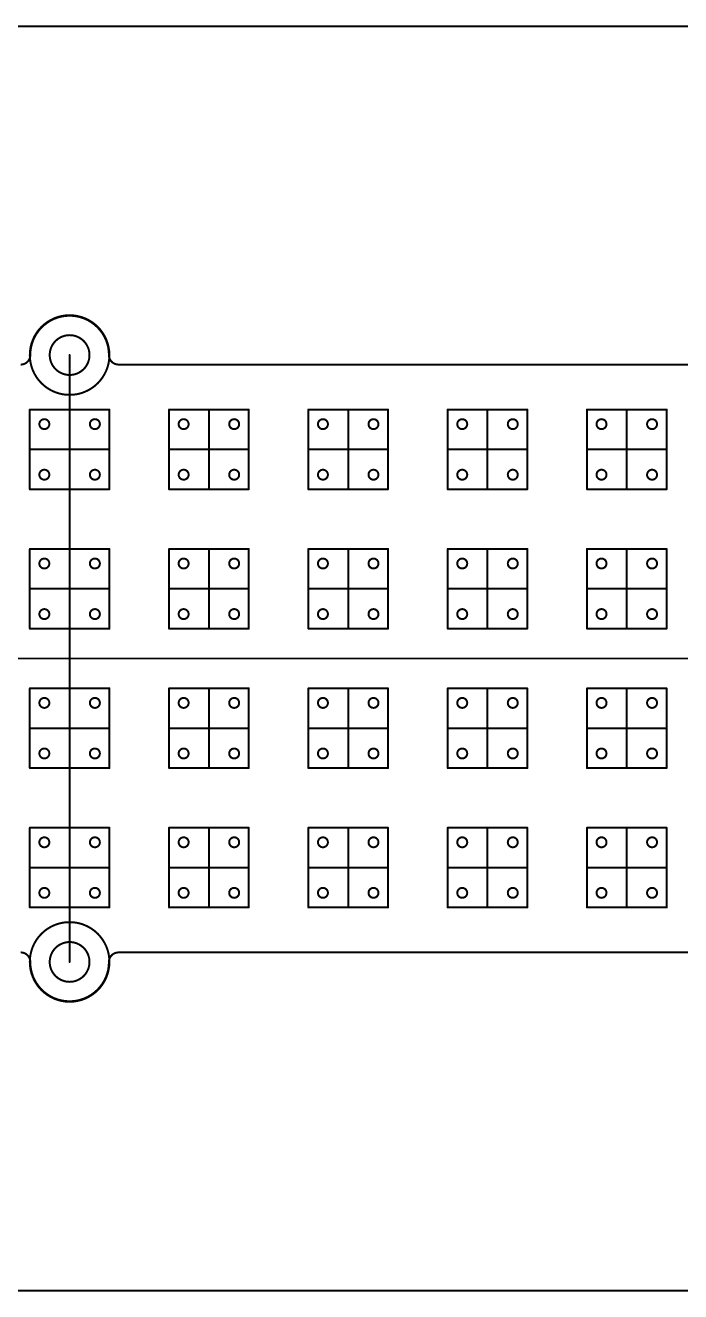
# Model space of a CAD drawing. Header units: millimetres. Extents: x 2 to 12, y 1 to 6.
# Drawn here: x 6.82 to 9.42, y 1 to 6 of the extents above; entities that cross this region are included whole.
import ezdxf

# ---------------------------------------------------------------- set-up
doc = ezdxf.new("R2010")
doc.units = ezdxf.units.MM
doc.header["$MEASUREMENT"] = 0
for name, color, linetype in [('BottomLayer', 5, 'Continuous'), ('Mechanical1', 6, 'Continuous'), ('TopLayer', 1, 'Continuous')]:
    doc.layers.add(name, color=color, linetype=linetype)

msp = doc.modelspace()

# ---------------------------------------------------------------- linework, layer by layer
at = {"layer": 'BottomLayer', "const_width": 0.00787}
for points in [[(6.8444, 4.7, -1), (7.1556, 4.7)], [(6.8444, 4.7, -0.414214), (6.8069, 4.6625)], [(7.1931, 4.6625, -0.414214), (7.1556, 4.7)], [(6.8069, 2.3375, -0.414214), (6.8444, 2.3)], [(7.1556, 2.3, -1), (6.8444, 2.3)], [(7.1556, 2.3, -0.414214), (7.1931, 2.3375)]]:
    msp.add_lwpolyline(points, format="xyb", dxfattribs=at)
at = {"layer": 'BottomLayer'}
for points, const_width in [([(7.0787, 4.7, 1), (6.9213, 4.7, 1)], 0.00787), ([(6.8425, 4.7, 1), (6.8464, 4.7, 1)], 0.00394), ([(6.8425, 4.7, 1), (6.8464, 4.7, 1)], 0.00394), ([(6.9193, 4.7, 1), (6.9232, 4.7, 1)], 0.00394), ([(7.0768, 4.7, 1), (7.0807, 4.7, 1)], 0.00394), ([(7.1536, 4.7, 1), (7.1575, 4.7, 1)], 0.00394), ([(7.1536, 4.7, 1), (7.1575, 4.7, 1)], 0.00394), ([(7.1911, 4.6625, 1), (7.195, 4.6625, 1)], 0.00394), ([(7.1911, 4.6625, 1), (7.195, 4.6625, 1)], 0.00394), ([(6.9197, 4.4268, 1), (6.8803, 4.4268, 1)], 0.00787), ([(6.8783, 4.4268, 1), (6.8823, 4.4268, 1)], 0.00394), ([(6.9177, 4.4268, 1), (6.9217, 4.4268, 1)], 0.00394), ([(7.1197, 4.4268, 1), (7.0803, 4.4268, 1)], 0.00787), ([(7.0783, 4.4268, 1), (7.0823, 4.4268, 1)], 0.00394), ([(7.1177, 4.4268, 1), (7.1217, 4.4268, 1)], 0.00394), ([(7.4709, 4.4268, 1), (7.4315, 4.4268, 1)], 0.00787), ([(7.4295, 4.4268, 1), (7.4335, 4.4268, 1)], 0.00394), ([(7.4689, 4.4268, 1), (7.4728, 4.4268, 1)], 0.00394), ([(7.6709, 4.4268, 1), (7.6315, 4.4268, 1)], 0.00787), ([(7.6295, 4.4268, 1), (7.6335, 4.4268, 1)], 0.00394), ([(7.6689, 4.4268, 1), (7.6728, 4.4268, 1)], 0.00394), ([(8.022, 4.4268, 1), (7.9827, 4.4268, 1)], 0.00787), ([(7.9807, 4.4268, 1), (7.9846, 4.4268, 1)], 0.00394), ([(8.0201, 4.4268, 1), (8.024, 4.4268, 1)], 0.00394), ([(8.222, 4.4268, 1), (8.1827, 4.4268, 1)], 0.00787), ([(8.1807, 4.4268, 1), (8.1846, 4.4268, 1)], 0.00394), ([(8.2201, 4.4268, 1), (8.224, 4.4268, 1)], 0.00394), ([(8.5732, 4.4268, 1), (8.5339, 4.4268, 1)], 0.00787), ([(8.5319, 4.4268, 1), (8.5358, 4.4268, 1)], 0.00394), ([(8.5713, 4.4268, 1), (8.5752, 4.4268, 1)], 0.00394), ([(8.7732, 4.4268, 1), (8.7339, 4.4268, 1)], 0.00787), ([(8.7319, 4.4268, 1), (8.7358, 4.4268, 1)], 0.00394), ([(8.7713, 4.4268, 1), (8.7752, 4.4268, 1)], 0.00394), ([(9.1244, 4.4268, 1), (9.085, 4.4268, 1)], 0.00787), ([(9.0831, 4.4268, 1), (9.087, 4.4268, 1)], 0.00394), ([(9.1224, 4.4268, 1), (9.1264, 4.4268, 1)], 0.00394), ([(9.3244, 4.4268, 1), (9.285, 4.4268, 1)], 0.00787), ([(9.2831, 4.4268, 1), (9.287, 4.4268, 1)], 0.00394), ([(9.3224, 4.4268, 1), (9.3264, 4.4268, 1)], 0.00394), ([(6.9197, 4.2268, 1), (6.8803, 4.2268, 1)], 0.00787), ([(6.8783, 4.2268, 1), (6.8823, 4.2268, 1)], 0.00394), ([(6.9177, 4.2268, 1), (6.9217, 4.2268, 1)], 0.00394), ([(7.1197, 4.2268, 1), (7.0803, 4.2268, 1)], 0.00787), ([(7.0783, 4.2268, 1), (7.0823, 4.2268, 1)], 0.00394), ([(7.1177, 4.2268, 1), (7.1217, 4.2268, 1)], 0.00394), ([(7.4709, 4.2268, 1), (7.4315, 4.2268, 1)], 0.00787), ([(7.4295, 4.2268, 1), (7.4335, 4.2268, 1)], 0.00394), ([(7.4689, 4.2268, 1), (7.4728, 4.2268, 1)], 0.00394), ([(7.6709, 4.2268, 1), (7.6315, 4.2268, 1)], 0.00787), ([(7.6295, 4.2268, 1), (7.6335, 4.2268, 1)], 0.00394), ([(7.6689, 4.2268, 1), (7.6728, 4.2268, 1)], 0.00394), ([(8.022, 4.2268, 1), (7.9827, 4.2268, 1)], 0.00787), ([(7.9807, 4.2268, 1), (7.9846, 4.2268, 1)], 0.00394), ([(8.0201, 4.2268, 1), (8.024, 4.2268, 1)], 0.00394), ([(8.222, 4.2268, 1), (8.1827, 4.2268, 1)], 0.00787), ([(8.1807, 4.2268, 1), (8.1846, 4.2268, 1)], 0.00394), ([(8.2201, 4.2268, 1), (8.224, 4.2268, 1)], 0.00394), ([(8.5732, 4.2268, 1), (8.5339, 4.2268, 1)], 0.00787), ([(8.5319, 4.2268, 1), (8.5358, 4.2268, 1)], 0.00394), ([(8.5713, 4.2268, 1), (8.5752, 4.2268, 1)], 0.00394), ([(8.7732, 4.2268, 1), (8.7339, 4.2268, 1)], 0.00787), ([(8.7319, 4.2268, 1), (8.7358, 4.2268, 1)], 0.00394), ([(8.7713, 4.2268, 1), (8.7752, 4.2268, 1)], 0.00394), ([(9.1244, 4.2268, 1), (9.085, 4.2268, 1)], 0.00787), ([(9.0831, 4.2268, 1), (9.087, 4.2268, 1)], 0.00394), ([(9.1224, 4.2268, 1), (9.1264, 4.2268, 1)], 0.00394), ([(9.3244, 4.2268, 1), (9.285, 4.2268, 1)], 0.00787), ([(9.2831, 4.2268, 1), (9.287, 4.2268, 1)], 0.00394), ([(9.3224, 4.2268, 1), (9.3264, 4.2268, 1)], 0.00394), ([(6.9197, 3.8756, 1), (6.8803, 3.8756, 1)], 0.00787), ([(6.8783, 3.8756, 1), (6.8823, 3.8756, 1)], 0.00394), ([(6.9177, 3.8756, 1), (6.9217, 3.8756, 1)], 0.00394), ([(7.1197, 3.8756, 1), (7.0803, 3.8756, 1)], 0.00787), ([(7.0783, 3.8756, 1), (7.0823, 3.8756, 1)], 0.00394), ([(7.1177, 3.8756, 1), (7.1217, 3.8756, 1)], 0.00394), ([(7.4709, 3.8756, 1), (7.4315, 3.8756, 1)], 0.00787), ([(7.4295, 3.8756, 1), (7.4335, 3.8756, 1)], 0.00394), ([(7.4689, 3.8756, 1), (7.4728, 3.8756, 1)], 0.00394), ([(7.6709, 3.8756, 1), (7.6315, 3.8756, 1)], 0.00787), ([(7.6295, 3.8756, 1), (7.6335, 3.8756, 1)], 0.00394), ([(7.6689, 3.8756, 1), (7.6728, 3.8756, 1)], 0.00394), ([(8.022, 3.8756, 1), (7.9827, 3.8756, 1)], 0.00787), ([(7.9807, 3.8756, 1), (7.9846, 3.8756, 1)], 0.00394), ([(8.0201, 3.8756, 1), (8.024, 3.8756, 1)], 0.00394), ([(8.222, 3.8756, 1), (8.1827, 3.8756, 1)], 0.00787), ([(8.1807, 3.8756, 1), (8.1846, 3.8756, 1)], 0.00394), ([(8.2201, 3.8756, 1), (8.224, 3.8756, 1)], 0.00394), ([(8.5732, 3.8756, 1), (8.5339, 3.8756, 1)], 0.00787), ([(8.5319, 3.8756, 1), (8.5358, 3.8756, 1)], 0.00394), ([(8.5713, 3.8756, 1), (8.5752, 3.8756, 1)], 0.00394), ([(8.7732, 3.8756, 1), (8.7339, 3.8756, 1)], 0.00787), ([(8.7319, 3.8756, 1), (8.7358, 3.8756, 1)], 0.00394), ([(8.7713, 3.8756, 1), (8.7752, 3.8756, 1)], 0.00394), ([(9.1244, 3.8756, 1), (9.085, 3.8756, 1)], 0.00787), ([(9.0831, 3.8756, 1), (9.087, 3.8756, 1)], 0.00394), ([(9.1224, 3.8756, 1), (9.1264, 3.8756, 1)], 0.00394), ([(9.3244, 3.8756, 1), (9.285, 3.8756, 1)], 0.00787), ([(9.2831, 3.8756, 1), (9.287, 3.8756, 1)], 0.00394), ([(9.3224, 3.8756, 1), (9.3264, 3.8756, 1)], 0.00394), ([(6.9197, 3.6756, 1), (6.8803, 3.6756, 1)], 0.00787), ([(6.8783, 3.6756, 1), (6.8823, 3.6756, 1)], 0.00394), ([(6.9177, 3.6756, 1), (6.9217, 3.6756, 1)], 0.00394), ([(7.1197, 3.6756, 1), (7.0803, 3.6756, 1)], 0.00787), ([(7.0783, 3.6756, 1), (7.0823, 3.6756, 1)], 0.00394), ([(7.1177, 3.6756, 1), (7.1217, 3.6756, 1)], 0.00394), ([(7.4709, 3.6756, 1), (7.4315, 3.6756, 1)], 0.00787), ([(7.4295, 3.6756, 1), (7.4335, 3.6756, 1)], 0.00394), ([(7.4689, 3.6756, 1), (7.4728, 3.6756, 1)], 0.00394), ([(7.6709, 3.6756, 1), (7.6315, 3.6756, 1)], 0.00787), ([(7.6295, 3.6756, 1), (7.6335, 3.6756, 1)], 0.00394), ([(7.6689, 3.6756, 1), (7.6728, 3.6756, 1)], 0.00394), ([(8.022, 3.6756, 1), (7.9827, 3.6756, 1)], 0.00787), ([(7.9807, 3.6756, 1), (7.9846, 3.6756, 1)], 0.00394), ([(8.0201, 3.6756, 1), (8.024, 3.6756, 1)], 0.00394), ([(8.222, 3.6756, 1), (8.1827, 3.6756, 1)], 0.00787), ([(8.1807, 3.6756, 1), (8.1846, 3.6756, 1)], 0.00394), ([(8.2201, 3.6756, 1), (8.224, 3.6756, 1)], 0.00394), ([(8.5732, 3.6756, 1), (8.5339, 3.6756, 1)], 0.00787), ([(8.5319, 3.6756, 1), (8.5358, 3.6756, 1)], 0.00394), ([(8.5713, 3.6756, 1), (8.5752, 3.6756, 1)], 0.00394), ([(8.7732, 3.6756, 1), (8.7339, 3.6756, 1)], 0.00787), ([(8.7319, 3.6756, 1), (8.7358, 3.6756, 1)], 0.00394), ([(8.7713, 3.6756, 1), (8.7752, 3.6756, 1)], 0.00394), ([(9.1244, 3.6756, 1), (9.085, 3.6756, 1)], 0.00787), ([(9.0831, 3.6756, 1), (9.087, 3.6756, 1)], 0.00394), ([(9.1224, 3.6756, 1), (9.1264, 3.6756, 1)], 0.00394), ([(9.3244, 3.6756, 1), (9.285, 3.6756, 1)], 0.00787), ([(9.2831, 3.6756, 1), (9.287, 3.6756, 1)], 0.00394), ([(9.3224, 3.6756, 1), (9.3264, 3.6756, 1)], 0.00394), ([(6.9197, 3.3244, 1), (6.8803, 3.3244, 1)], 0.00787), ([(6.8783, 3.3244, 1), (6.8823, 3.3244, 1)], 0.00394), ([(6.9177, 3.3244, 1), (6.9217, 3.3244, 1)], 0.00394), ([(7.1197, 3.3244, 1), (7.0803, 3.3244, 1)], 0.00787), ([(7.0783, 3.3244, 1), (7.0823, 3.3244, 1)], 0.00394), ([(7.1177, 3.3244, 1), (7.1217, 3.3244, 1)], 0.00394), ([(7.4709, 3.3244, 1), (7.4315, 3.3244, 1)], 0.00787), ([(7.4295, 3.3244, 1), (7.4335, 3.3244, 1)], 0.00394), ([(7.4689, 3.3244, 1), (7.4728, 3.3244, 1)], 0.00394), ([(7.6709, 3.3244, 1), (7.6315, 3.3244, 1)], 0.00787), ([(7.6295, 3.3244, 1), (7.6335, 3.3244, 1)], 0.00394), ([(7.6689, 3.3244, 1), (7.6728, 3.3244, 1)], 0.00394), ([(8.022, 3.3244, 1), (7.9827, 3.3244, 1)], 0.00787), ([(7.9807, 3.3244, 1), (7.9846, 3.3244, 1)], 0.00394), ([(8.0201, 3.3244, 1), (8.024, 3.3244, 1)], 0.00394), ([(8.222, 3.3244, 1), (8.1827, 3.3244, 1)], 0.00787), ([(8.1807, 3.3244, 1), (8.1846, 3.3244, 1)], 0.00394), ([(8.2201, 3.3244, 1), (8.224, 3.3244, 1)], 0.00394), ([(8.5732, 3.3244, 1), (8.5339, 3.3244, 1)], 0.00787), ([(8.5319, 3.3244, 1), (8.5358, 3.3244, 1)], 0.00394), ([(8.5713, 3.3244, 1), (8.5752, 3.3244, 1)], 0.00394), ([(8.7732, 3.3244, 1), (8.7339, 3.3244, 1)], 0.00787), ([(8.7319, 3.3244, 1), (8.7358, 3.3244, 1)], 0.00394), ([(8.7713, 3.3244, 1), (8.7752, 3.3244, 1)], 0.00394), ([(9.1244, 3.3244, 1), (9.085, 3.3244, 1)], 0.00787), ([(9.0831, 3.3244, 1), (9.087, 3.3244, 1)], 0.00394), ([(9.1224, 3.3244, 1), (9.1264, 3.3244, 1)], 0.00394), ([(9.3244, 3.3244, 1), (9.285, 3.3244, 1)], 0.00787), ([(9.2831, 3.3244, 1), (9.287, 3.3244, 1)], 0.00394), ([(9.3224, 3.3244, 1), (9.3264, 3.3244, 1)], 0.00394), ([(6.9197, 3.1244, 1), (6.8803, 3.1244, 1)], 0.00787), ([(6.8783, 3.1244, 1), (6.8823, 3.1244, 1)], 0.00394), ([(6.9177, 3.1244, 1), (6.9217, 3.1244, 1)], 0.00394), ([(7.1197, 3.1244, 1), (7.0803, 3.1244, 1)], 0.00787), ([(7.0783, 3.1244, 1), (7.0823, 3.1244, 1)], 0.00394), ([(7.1177, 3.1244, 1), (7.1217, 3.1244, 1)], 0.00394), ([(7.4709, 3.1244, 1), (7.4315, 3.1244, 1)], 0.00787), ([(7.4295, 3.1244, 1), (7.4335, 3.1244, 1)], 0.00394), ([(7.4689, 3.1244, 1), (7.4728, 3.1244, 1)], 0.00394), ([(7.6709, 3.1244, 1), (7.6315, 3.1244, 1)], 0.00787), ([(7.6295, 3.1244, 1), (7.6335, 3.1244, 1)], 0.00394), ([(7.6689, 3.1244, 1), (7.6728, 3.1244, 1)], 0.00394), ([(8.022, 3.1244, 1), (7.9827, 3.1244, 1)], 0.00787), ([(7.9807, 3.1244, 1), (7.9846, 3.1244, 1)], 0.00394), ([(8.0201, 3.1244, 1), (8.024, 3.1244, 1)], 0.00394), ([(8.222, 3.1244, 1), (8.1827, 3.1244, 1)], 0.00787), ([(8.1807, 3.1244, 1), (8.1846, 3.1244, 1)], 0.00394), ([(8.2201, 3.1244, 1), (8.224, 3.1244, 1)], 0.00394), ([(8.5732, 3.1244, 1), (8.5339, 3.1244, 1)], 0.00787), ([(8.5319, 3.1244, 1), (8.5358, 3.1244, 1)], 0.00394), ([(8.5713, 3.1244, 1), (8.5752, 3.1244, 1)], 0.00394), ([(8.7732, 3.1244, 1), (8.7339, 3.1244, 1)], 0.00787), ([(8.7319, 3.1244, 1), (8.7358, 3.1244, 1)], 0.00394), ([(8.7713, 3.1244, 1), (8.7752, 3.1244, 1)], 0.00394), ([(9.1244, 3.1244, 1), (9.085, 3.1244, 1)], 0.00787), ([(9.0831, 3.1244, 1), (9.087, 3.1244, 1)], 0.00394), ([(9.1224, 3.1244, 1), (9.1264, 3.1244, 1)], 0.00394), ([(9.3244, 3.1244, 1), (9.285, 3.1244, 1)], 0.00787), ([(9.2831, 3.1244, 1), (9.287, 3.1244, 1)], 0.00394), ([(9.3224, 3.1244, 1), (9.3264, 3.1244, 1)], 0.00394), ([(6.9197, 2.7732, 1), (6.8803, 2.7732, 1)], 0.00787), ([(6.8783, 2.7732, 1), (6.8823, 2.7732, 1)], 0.00394), ([(6.9177, 2.7732, 1), (6.9217, 2.7732, 1)], 0.00394), ([(7.1197, 2.7732, 1), (7.0803, 2.7732, 1)], 0.00787), ([(7.0783, 2.7732, 1), (7.0823, 2.7732, 1)], 0.00394), ([(7.1177, 2.7732, 1), (7.1217, 2.7732, 1)], 0.00394), ([(7.4709, 2.7732, 1), (7.4315, 2.7732, 1)], 0.00787), ([(7.4295, 2.7732, 1), (7.4335, 2.7732, 1)], 0.00394), ([(7.4689, 2.7732, 1), (7.4728, 2.7732, 1)], 0.00394), ([(7.6709, 2.7732, 1), (7.6315, 2.7732, 1)], 0.00787), ([(7.6295, 2.7732, 1), (7.6335, 2.7732, 1)], 0.00394), ([(7.6689, 2.7732, 1), (7.6728, 2.7732, 1)], 0.00394), ([(8.022, 2.7732, 1), (7.9827, 2.7732, 1)], 0.00787), ([(7.9807, 2.7732, 1), (7.9846, 2.7732, 1)], 0.00394), ([(8.0201, 2.7732, 1), (8.024, 2.7732, 1)], 0.00394), ([(8.222, 2.7732, 1), (8.1827, 2.7732, 1)], 0.00787), ([(8.1807, 2.7732, 1), (8.1846, 2.7732, 1)], 0.00394), ([(8.2201, 2.7732, 1), (8.224, 2.7732, 1)], 0.00394), ([(8.5732, 2.7732, 1), (8.5339, 2.7732, 1)], 0.00787), ([(8.5319, 2.7732, 1), (8.5358, 2.7732, 1)], 0.00394), ([(8.5713, 2.7732, 1), (8.5752, 2.7732, 1)], 0.00394), ([(8.7732, 2.7732, 1), (8.7339, 2.7732, 1)], 0.00787), ([(8.7319, 2.7732, 1), (8.7358, 2.7732, 1)], 0.00394), ([(8.7713, 2.7732, 1), (8.7752, 2.7732, 1)], 0.00394), ([(9.1244, 2.7732, 1), (9.085, 2.7732, 1)], 0.00787), ([(9.0831, 2.7732, 1), (9.087, 2.7732, 1)], 0.00394), ([(9.1224, 2.7732, 1), (9.1264, 2.7732, 1)], 0.00394), ([(9.3244, 2.7732, 1), (9.285, 2.7732, 1)], 0.00787), ([(9.2831, 2.7732, 1), (9.287, 2.7732, 1)], 0.00394), ([(9.3224, 2.7732, 1), (9.3264, 2.7732, 1)], 0.00394), ([(6.9197, 2.5732, 1), (6.8803, 2.5732, 1)], 0.00787), ([(6.8783, 2.5732, 1), (6.8823, 2.5732, 1)], 0.00394), ([(6.9177, 2.5732, 1), (6.9217, 2.5732, 1)], 0.00394), ([(7.1197, 2.5732, 1), (7.0803, 2.5732, 1)], 0.00787), ([(7.0783, 2.5732, 1), (7.0823, 2.5732, 1)], 0.00394), ([(7.1177, 2.5732, 1), (7.1217, 2.5732, 1)], 0.00394), ([(7.4709, 2.5732, 1), (7.4315, 2.5732, 1)], 0.00787), ([(7.4295, 2.5732, 1), (7.4335, 2.5732, 1)], 0.00394), ([(7.4689, 2.5732, 1), (7.4728, 2.5732, 1)], 0.00394), ([(7.6709, 2.5732, 1), (7.6315, 2.5732, 1)], 0.00787), ([(7.6295, 2.5732, 1), (7.6335, 2.5732, 1)], 0.00394), ([(7.6689, 2.5732, 1), (7.6728, 2.5732, 1)], 0.00394), ([(8.022, 2.5732, 1), (7.9827, 2.5732, 1)], 0.00787), ([(7.9807, 2.5732, 1), (7.9846, 2.5732, 1)], 0.00394), ([(8.0201, 2.5732, 1), (8.024, 2.5732, 1)], 0.00394), ([(8.222, 2.5732, 1), (8.1827, 2.5732, 1)], 0.00787), ([(8.1807, 2.5732, 1), (8.1846, 2.5732, 1)], 0.00394), ([(8.2201, 2.5732, 1), (8.224, 2.5732, 1)], 0.00394), ([(8.5732, 2.5732, 1), (8.5339, 2.5732, 1)], 0.00787), ([(8.5319, 2.5732, 1), (8.5358, 2.5732, 1)], 0.00394), ([(8.5713, 2.5732, 1), (8.5752, 2.5732, 1)], 0.00394), ([(8.7732, 2.5732, 1), (8.7339, 2.5732, 1)], 0.00787), ([(8.7319, 2.5732, 1), (8.7358, 2.5732, 1)], 0.00394), ([(8.7713, 2.5732, 1), (8.7752, 2.5732, 1)], 0.00394), ([(9.1244, 2.5732, 1), (9.085, 2.5732, 1)], 0.00787), ([(9.0831, 2.5732, 1), (9.087, 2.5732, 1)], 0.00394), ([(9.1224, 2.5732, 1), (9.1264, 2.5732, 1)], 0.00394), ([(9.3244, 2.5732, 1), (9.285, 2.5732, 1)], 0.00787), ([(9.2831, 2.5732, 1), (9.287, 2.5732, 1)], 0.00394), ([(9.3224, 2.5732, 1), (9.3264, 2.5732, 1)], 0.00394), ([(7.0787, 2.3, 1), (6.9213, 2.3, 1)], 0.00787), ([(6.8425, 2.3, 1), (6.8464, 2.3, 1)], 0.00394), ([(6.8425, 2.3, 1), (6.8464, 2.3, 1)], 0.00394), ([(6.9193, 2.3, 1), (6.9232, 2.3, 1)], 0.00394), ([(7.0768, 2.3, 1), (7.0807, 2.3, 1)], 0.00394), ([(7.1536, 2.3, 1), (7.1575, 2.3, 1)], 0.00394), ([(7.1536, 2.3, 1), (7.1575, 2.3, 1)], 0.00394), ([(7.1911, 2.3375, 1), (7.195, 2.3375, 1)], 0.00394), ([(7.1911, 2.3375, 1), (7.195, 2.3375, 1)], 0.00394)]:
    msp.add_lwpolyline(points, format="xyb", close=True, dxfattribs=dict(at, const_width=const_width))
at = {"layer": 'BottomLayer', "const_width": 0.00787}
for points in [[(7.1931, 4.6625), (10.53, 4.6625)], [(7.1931, 2.3375), (10.53, 2.3375)]]:
    msp.add_lwpolyline(points, dxfattribs=at)
at = {"layer": 'Mechanical1', "const_width": 0.00787}
for points in [[(2, 6), (7, 6)], [(7, 6), (12, 6)], [(7, 3.5), (7, 4.7)], [(3.25, 3.5), (7, 3.5)], [(7, 3.5), (10.75, 3.5)], [(7, 2.3), (7, 3.5)], [(2, 1), (7, 1)], [(7, 1), (12, 1)]]:
    msp.add_lwpolyline(points, dxfattribs=at)
at = {"layer": 'Mechanical1'}
for points, const_width in [([(6.998, 6, 1), (7.002, 6, 1)], 0.00394), ([(6.998, 6, 1), (7.002, 6, 1)], 0.00394), ([(7.1575, 4.7, 1), (6.8425, 4.7, 1)], 0.00787), ([(7.0787, 4.7, 1), (6.9213, 4.7, 1)], 0.00787), ([(6.8406, 4.7, 1), (6.8445, 4.7, 1)], 0.00394), ([(6.9193, 4.7, 1), (6.9232, 4.7, 1)], 0.00394), ([(6.998, 4.7, 1), (7.002, 4.7, 1)], 0.00394), ([(7.0768, 4.7, 1), (7.0807, 4.7, 1)], 0.00394), ([(7.1555, 4.7, 1), (7.1594, 4.7, 1)], 0.00394), ([(6.998, 3.5, 1), (7.002, 3.5, 1)], 0.00394), ([(6.998, 3.5, 1), (7.002, 3.5, 1)], 0.00394), ([(6.998, 3.5, 1), (7.002, 3.5, 1)], 0.00394), ([(6.998, 3.5, 1), (7.002, 3.5, 1)], 0.00394), ([(7.1575, 2.3, 1), (6.8425, 2.3, 1)], 0.00787), ([(7.0787, 2.3, 1), (6.9213, 2.3, 1)], 0.00787), ([(6.8406, 2.3, 1), (6.8445, 2.3, 1)], 0.00394), ([(6.9193, 2.3, 1), (6.9232, 2.3, 1)], 0.00394), ([(6.998, 2.3, 1), (7.002, 2.3, 1)], 0.00394), ([(7.0768, 2.3, 1), (7.0807, 2.3, 1)], 0.00394), ([(7.1555, 2.3, 1), (7.1594, 2.3, 1)], 0.00394), ([(6.998, 1, 1), (7.002, 1, 1)], 0.00394), ([(6.998, 1, 1), (7.002, 1, 1)], 0.00394)]:
    msp.add_lwpolyline(points, format="xyb", close=True, dxfattribs=dict(at, const_width=const_width))
at = {"layer": 'TopLayer', "const_width": 0.00787}
for points in [[(6.8425, 4.4843), (7.1575, 4.4843)], [(6.8425, 4.1693), (6.8425, 4.4843)], [(7, 4.1693), (7, 4.4843)], [(7.1575, 4.1693), (7.1575, 4.4843)], [(7.3937, 4.1693), (7.3937, 4.4843)], [(7.3937, 4.4843), (7.7087, 4.4843)], [(7.5512, 4.1693), (7.5512, 4.4843)], [(7.7087, 4.1693), (7.7087, 4.4843)], [(7.9449, 4.1693), (7.9449, 4.4843)], [(7.9449, 4.4843), (8.2598, 4.4843)], [(8.1024, 4.1693), (8.1024, 4.4843)], [(8.2598, 4.1693), (8.2598, 4.4843)], [(8.4961, 4.1693), (8.4961, 4.4843)], [(8.4961, 4.4843), (8.811, 4.4843)], [(8.6535, 4.1693), (8.6535, 4.4843)], [(8.811, 4.1693), (8.811, 4.4843)], [(9.0472, 4.4843), (9.3622, 4.4843)], [(9.0472, 4.1693), (9.0472, 4.4843)], [(9.2047, 4.1693), (9.2047, 4.4843)], [(9.3622, 4.1693), (9.3622, 4.4843)], [(6.8425, 4.3268), (7.1575, 4.3268)], [(7.3937, 4.3268), (7.7087, 4.3268)], [(7.9449, 4.3268), (8.2598, 4.3268)], [(8.4961, 4.3268), (8.811, 4.3268)], [(9.0472, 4.3268), (9.3622, 4.3268)], [(6.8425, 4.1693), (7.1575, 4.1693)], [(7.3937, 4.1693), (7.7087, 4.1693)], [(7.9449, 4.1693), (8.2598, 4.1693)], [(8.4961, 4.1693), (8.811, 4.1693)], [(9.0472, 4.1693), (9.3622, 4.1693)], [(6.8425, 3.6181), (6.8425, 3.9331)], [(6.8425, 3.9331), (7.1575, 3.9331)], [(7, 3.6181), (7, 3.9331)], [(7.1575, 3.6181), (7.1575, 3.9331)], [(7.3937, 3.9331), (7.7087, 3.9331)], [(7.3937, 3.6181), (7.3937, 3.9331)], [(7.5512, 3.6181), (7.5512, 3.9331)], [(7.7087, 3.6181), (7.7087, 3.9331)], [(7.9449, 3.9331), (8.2598, 3.9331)], [(7.9449, 3.6181), (7.9449, 3.9331)], [(8.1024, 3.6181), (8.1024, 3.9331)], [(8.2598, 3.6181), (8.2598, 3.9331)], [(8.4961, 3.9331), (8.811, 3.9331)], [(8.4961, 3.6181), (8.4961, 3.9331)], [(8.6535, 3.6181), (8.6535, 3.9331)], [(8.811, 3.6181), (8.811, 3.9331)], [(9.0472, 3.6181), (9.0472, 3.9331)], [(9.0472, 3.9331), (9.3622, 3.9331)], [(9.2047, 3.6181), (9.2047, 3.9331)], [(9.3622, 3.6181), (9.3622, 3.9331)], [(6.8425, 3.7756), (7.1575, 3.7756)], [(7.3937, 3.7756), (7.7087, 3.7756)], [(7.9449, 3.7756), (8.2598, 3.7756)], [(8.4961, 3.7756), (8.811, 3.7756)], [(9.0472, 3.7756), (9.3622, 3.7756)], [(6.8425, 3.6181), (7.1575, 3.6181)], [(7.3937, 3.6181), (7.7087, 3.6181)], [(7.9449, 3.6181), (8.2598, 3.6181)], [(8.4961, 3.6181), (8.811, 3.6181)], [(9.0472, 3.6181), (9.3622, 3.6181)], [(6.8425, 3.0669), (6.8425, 3.3819)], [(6.8425, 3.3819), (7.1575, 3.3819)], [(7, 3.0669), (7, 3.3819)], [(7.1575, 3.0669), (7.1575, 3.3819)], [(7.3937, 3.3819), (7.7087, 3.3819)], [(7.3937, 3.0669), (7.3937, 3.3819)], [(7.5512, 3.0669), (7.5512, 3.3819)], [(7.7087, 3.0669), (7.7087, 3.3819)], [(7.9449, 3.3819), (8.2598, 3.3819)], [(7.9449, 3.0669), (7.9449, 3.3819)], [(8.1024, 3.0669), (8.1024, 3.3819)], [(8.2598, 3.0669), (8.2598, 3.3819)], [(8.4961, 3.3819), (8.811, 3.3819)], [(8.4961, 3.0669), (8.4961, 3.3819)], [(8.6535, 3.0669), (8.6535, 3.3819)], [(8.811, 3.0669), (8.811, 3.3819)], [(9.0472, 3.0669), (9.0472, 3.3819)], [(9.0472, 3.3819), (9.3622, 3.3819)], [(9.2047, 3.0669), (9.2047, 3.3819)], [(9.3622, 3.0669), (9.3622, 3.3819)], [(6.8425, 3.2244), (7.1575, 3.2244)], [(7.3937, 3.2244), (7.7087, 3.2244)], [(7.9449, 3.2244), (8.2598, 3.2244)], [(8.4961, 3.2244), (8.811, 3.2244)], [(9.0472, 3.2244), (9.3622, 3.2244)], [(6.8425, 3.0669), (7.1575, 3.0669)], [(7.3937, 3.0669), (7.7087, 3.0669)], [(7.9449, 3.0669), (8.2598, 3.0669)], [(8.4961, 3.0669), (8.811, 3.0669)], [(9.0472, 3.0669), (9.3622, 3.0669)], [(6.8425, 2.8307), (7.1575, 2.8307)], [(6.8425, 2.5157), (6.8425, 2.8307)], [(7, 2.5157), (7, 2.8307)], [(7.1575, 2.5157), (7.1575, 2.8307)], [(7.3937, 2.5157), (7.3937, 2.8307)], [(7.3937, 2.8307), (7.7087, 2.8307)], [(7.5512, 2.5157), (7.5512, 2.8307)], [(7.7087, 2.5157), (7.7087, 2.8307)], [(7.9449, 2.5157), (7.9449, 2.8307)], [(7.9449, 2.8307), (8.2598, 2.8307)], [(8.1024, 2.5157), (8.1024, 2.8307)], [(8.2598, 2.5157), (8.2598, 2.8307)], [(8.4961, 2.5157), (8.4961, 2.8307)], [(8.4961, 2.8307), (8.811, 2.8307)], [(8.6535, 2.5157), (8.6535, 2.8307)], [(8.811, 2.5157), (8.811, 2.8307)], [(9.0472, 2.8307), (9.3622, 2.8307)], [(9.0472, 2.5157), (9.0472, 2.8307)], [(9.2047, 2.5157), (9.2047, 2.8307)], [(9.3622, 2.5157), (9.3622, 2.8307)], [(6.8425, 2.6732), (7.1575, 2.6732)], [(7.3937, 2.6732), (7.7087, 2.6732)], [(7.9449, 2.6732), (8.2598, 2.6732)], [(8.4961, 2.6732), (8.811, 2.6732)], [(9.0472, 2.6732), (9.3622, 2.6732)], [(6.8425, 2.5157), (7.1575, 2.5157)], [(7.3937, 2.5157), (7.7087, 2.5157)], [(7.9449, 2.5157), (8.2598, 2.5157)], [(8.4961, 2.5157), (8.811, 2.5157)], [(9.0472, 2.5157), (9.3622, 2.5157)]]:
    msp.add_lwpolyline(points, dxfattribs=at)
at = {"layer": 'TopLayer', "const_width": 0.00394}
for points in [[(6.8406, 4.4843, 1), (6.8445, 4.4843, 1)], [(6.8406, 4.4843, 1), (6.8445, 4.4843, 1)], [(6.998, 4.4843, 1), (7.002, 4.4843, 1)], [(7.1555, 4.4843, 1), (7.1594, 4.4843, 1)], [(7.1555, 4.4843, 1), (7.1594, 4.4843, 1)], [(7.3917, 4.4843, 1), (7.3957, 4.4843, 1)], [(7.3917, 4.4843, 1), (7.3957, 4.4843, 1)], [(7.5492, 4.4843, 1), (7.5531, 4.4843, 1)], [(7.7067, 4.4843, 1), (7.7106, 4.4843, 1)], [(7.7067, 4.4843, 1), (7.7106, 4.4843, 1)], [(7.9429, 4.4843, 1), (7.9469, 4.4843, 1)], [(7.9429, 4.4843, 1), (7.9469, 4.4843, 1)], [(8.1004, 4.4843, 1), (8.1043, 4.4843, 1)], [(8.2579, 4.4843, 1), (8.2618, 4.4843, 1)], [(8.2579, 4.4843, 1), (8.2618, 4.4843, 1)], [(8.4941, 4.4843, 1), (8.498, 4.4843, 1)], [(8.4941, 4.4843, 1), (8.498, 4.4843, 1)], [(8.6516, 4.4843, 1), (8.6555, 4.4843, 1)], [(8.8091, 4.4843, 1), (8.813, 4.4843, 1)], [(8.8091, 4.4843, 1), (8.813, 4.4843, 1)], [(9.0453, 4.4843, 1), (9.0492, 4.4843, 1)], [(9.0453, 4.4843, 1), (9.0492, 4.4843, 1)], [(9.2028, 4.4843, 1), (9.2067, 4.4843, 1)], [(9.3602, 4.4843, 1), (9.3642, 4.4843, 1)], [(9.3602, 4.4843, 1), (9.3642, 4.4843, 1)], [(6.8406, 4.3268, 1), (6.8445, 4.3268, 1)], [(7.1555, 4.3268, 1), (7.1594, 4.3268, 1)], [(7.3917, 4.3268, 1), (7.3957, 4.3268, 1)], [(7.7067, 4.3268, 1), (7.7106, 4.3268, 1)], [(7.9429, 4.3268, 1), (7.9469, 4.3268, 1)], [(8.2579, 4.3268, 1), (8.2618, 4.3268, 1)], [(8.4941, 4.3268, 1), (8.498, 4.3268, 1)], [(8.8091, 4.3268, 1), (8.813, 4.3268, 1)], [(9.0453, 4.3268, 1), (9.0492, 4.3268, 1)], [(9.3602, 4.3268, 1), (9.3642, 4.3268, 1)], [(6.8406, 4.1693, 1), (6.8445, 4.1693, 1)], [(6.8406, 4.1693, 1), (6.8445, 4.1693, 1)], [(6.998, 4.1693, 1), (7.002, 4.1693, 1)], [(7.1555, 4.1693, 1), (7.1594, 4.1693, 1)], [(7.1555, 4.1693, 1), (7.1594, 4.1693, 1)], [(7.3917, 4.1693, 1), (7.3957, 4.1693, 1)], [(7.3917, 4.1693, 1), (7.3957, 4.1693, 1)], [(7.5492, 4.1693, 1), (7.5531, 4.1693, 1)], [(7.7067, 4.1693, 1), (7.7106, 4.1693, 1)], [(7.7067, 4.1693, 1), (7.7106, 4.1693, 1)], [(7.9429, 4.1693, 1), (7.9469, 4.1693, 1)], [(7.9429, 4.1693, 1), (7.9469, 4.1693, 1)], [(8.1004, 4.1693, 1), (8.1043, 4.1693, 1)], [(8.2579, 4.1693, 1), (8.2618, 4.1693, 1)], [(8.2579, 4.1693, 1), (8.2618, 4.1693, 1)], [(8.4941, 4.1693, 1), (8.498, 4.1693, 1)], [(8.4941, 4.1693, 1), (8.498, 4.1693, 1)], [(8.6516, 4.1693, 1), (8.6555, 4.1693, 1)], [(8.8091, 4.1693, 1), (8.813, 4.1693, 1)], [(8.8091, 4.1693, 1), (8.813, 4.1693, 1)], [(9.0453, 4.1693, 1), (9.0492, 4.1693, 1)], [(9.0453, 4.1693, 1), (9.0492, 4.1693, 1)], [(9.2028, 4.1693, 1), (9.2067, 4.1693, 1)], [(9.3602, 4.1693, 1), (9.3642, 4.1693, 1)], [(9.3602, 4.1693, 1), (9.3642, 4.1693, 1)], [(6.8406, 3.9331, 1), (6.8445, 3.9331, 1)], [(6.8406, 3.9331, 1), (6.8445, 3.9331, 1)], [(6.998, 3.9331, 1), (7.002, 3.9331, 1)], [(7.1555, 3.9331, 1), (7.1594, 3.9331, 1)], [(7.1555, 3.9331, 1), (7.1594, 3.9331, 1)], [(7.3917, 3.9331, 1), (7.3957, 3.9331, 1)], [(7.3917, 3.9331, 1), (7.3957, 3.9331, 1)], [(7.5492, 3.9331, 1), (7.5531, 3.9331, 1)], [(7.7067, 3.9331, 1), (7.7106, 3.9331, 1)], [(7.7067, 3.9331, 1), (7.7106, 3.9331, 1)], [(7.9429, 3.9331, 1), (7.9469, 3.9331, 1)], [(7.9429, 3.9331, 1), (7.9469, 3.9331, 1)], [(8.1004, 3.9331, 1), (8.1043, 3.9331, 1)], [(8.2579, 3.9331, 1), (8.2618, 3.9331, 1)], [(8.2579, 3.9331, 1), (8.2618, 3.9331, 1)], [(8.4941, 3.9331, 1), (8.498, 3.9331, 1)], [(8.4941, 3.9331, 1), (8.498, 3.9331, 1)], [(8.6516, 3.9331, 1), (8.6555, 3.9331, 1)], [(8.8091, 3.9331, 1), (8.813, 3.9331, 1)], [(8.8091, 3.9331, 1), (8.813, 3.9331, 1)], [(9.0453, 3.9331, 1), (9.0492, 3.9331, 1)], [(9.0453, 3.9331, 1), (9.0492, 3.9331, 1)], [(9.2028, 3.9331, 1), (9.2067, 3.9331, 1)], [(9.3602, 3.9331, 1), (9.3642, 3.9331, 1)], [(9.3602, 3.9331, 1), (9.3642, 3.9331, 1)], [(6.8406, 3.7756, 1), (6.8445, 3.7756, 1)], [(7.1555, 3.7756, 1), (7.1594, 3.7756, 1)], [(7.3917, 3.7756, 1), (7.3957, 3.7756, 1)], [(7.7067, 3.7756, 1), (7.7106, 3.7756, 1)], [(7.9429, 3.7756, 1), (7.9469, 3.7756, 1)], [(8.2579, 3.7756, 1), (8.2618, 3.7756, 1)], [(8.4941, 3.7756, 1), (8.498, 3.7756, 1)], [(8.8091, 3.7756, 1), (8.813, 3.7756, 1)], [(9.0453, 3.7756, 1), (9.0492, 3.7756, 1)], [(9.3602, 3.7756, 1), (9.3642, 3.7756, 1)], [(6.8406, 3.6181, 1), (6.8445, 3.6181, 1)], [(6.8406, 3.6181, 1), (6.8445, 3.6181, 1)], [(6.998, 3.6181, 1), (7.002, 3.6181, 1)], [(7.1555, 3.6181, 1), (7.1594, 3.6181, 1)], [(7.1555, 3.6181, 1), (7.1594, 3.6181, 1)], [(7.3917, 3.6181, 1), (7.3957, 3.6181, 1)], [(7.3917, 3.6181, 1), (7.3957, 3.6181, 1)], [(7.5492, 3.6181, 1), (7.5531, 3.6181, 1)], [(7.7067, 3.6181, 1), (7.7106, 3.6181, 1)], [(7.7067, 3.6181, 1), (7.7106, 3.6181, 1)], [(7.9429, 3.6181, 1), (7.9469, 3.6181, 1)], [(7.9429, 3.6181, 1), (7.9469, 3.6181, 1)], [(8.1004, 3.6181, 1), (8.1043, 3.6181, 1)], [(8.2579, 3.6181, 1), (8.2618, 3.6181, 1)], [(8.2579, 3.6181, 1), (8.2618, 3.6181, 1)], [(8.4941, 3.6181, 1), (8.498, 3.6181, 1)], [(8.4941, 3.6181, 1), (8.498, 3.6181, 1)], [(8.6516, 3.6181, 1), (8.6555, 3.6181, 1)], [(8.8091, 3.6181, 1), (8.813, 3.6181, 1)], [(8.8091, 3.6181, 1), (8.813, 3.6181, 1)], [(9.0453, 3.6181, 1), (9.0492, 3.6181, 1)], [(9.0453, 3.6181, 1), (9.0492, 3.6181, 1)], [(9.2028, 3.6181, 1), (9.2067, 3.6181, 1)], [(9.3602, 3.6181, 1), (9.3642, 3.6181, 1)], [(9.3602, 3.6181, 1), (9.3642, 3.6181, 1)], [(6.8406, 3.3819, 1), (6.8445, 3.3819, 1)], [(6.8406, 3.3819, 1), (6.8445, 3.3819, 1)], [(6.998, 3.3819, 1), (7.002, 3.3819, 1)], [(7.1555, 3.3819, 1), (7.1594, 3.3819, 1)], [(7.1555, 3.3819, 1), (7.1594, 3.3819, 1)], [(7.3917, 3.3819, 1), (7.3957, 3.3819, 1)], [(7.3917, 3.3819, 1), (7.3957, 3.3819, 1)], [(7.5492, 3.3819, 1), (7.5531, 3.3819, 1)], [(7.7067, 3.3819, 1), (7.7106, 3.3819, 1)], [(7.7067, 3.3819, 1), (7.7106, 3.3819, 1)], [(7.9429, 3.3819, 1), (7.9469, 3.3819, 1)], [(7.9429, 3.3819, 1), (7.9469, 3.3819, 1)], [(8.1004, 3.3819, 1), (8.1043, 3.3819, 1)], [(8.2579, 3.3819, 1), (8.2618, 3.3819, 1)], [(8.2579, 3.3819, 1), (8.2618, 3.3819, 1)], [(8.4941, 3.3819, 1), (8.498, 3.3819, 1)], [(8.4941, 3.3819, 1), (8.498, 3.3819, 1)], [(8.6516, 3.3819, 1), (8.6555, 3.3819, 1)], [(8.8091, 3.3819, 1), (8.813, 3.3819, 1)], [(8.8091, 3.3819, 1), (8.813, 3.3819, 1)], [(9.0453, 3.3819, 1), (9.0492, 3.3819, 1)], [(9.0453, 3.3819, 1), (9.0492, 3.3819, 1)], [(9.2028, 3.3819, 1), (9.2067, 3.3819, 1)], [(9.3602, 3.3819, 1), (9.3642, 3.3819, 1)], [(9.3602, 3.3819, 1), (9.3642, 3.3819, 1)], [(6.8406, 3.2244, 1), (6.8445, 3.2244, 1)], [(7.1555, 3.2244, 1), (7.1594, 3.2244, 1)], [(7.3917, 3.2244, 1), (7.3957, 3.2244, 1)], [(7.7067, 3.2244, 1), (7.7106, 3.2244, 1)], [(7.9429, 3.2244, 1), (7.9469, 3.2244, 1)], [(8.2579, 3.2244, 1), (8.2618, 3.2244, 1)], [(8.4941, 3.2244, 1), (8.498, 3.2244, 1)], [(8.8091, 3.2244, 1), (8.813, 3.2244, 1)], [(9.0453, 3.2244, 1), (9.0492, 3.2244, 1)], [(9.3602, 3.2244, 1), (9.3642, 3.2244, 1)], [(6.8406, 3.0669, 1), (6.8445, 3.0669, 1)], [(6.8406, 3.0669, 1), (6.8445, 3.0669, 1)], [(6.998, 3.0669, 1), (7.002, 3.0669, 1)], [(7.1555, 3.0669, 1), (7.1594, 3.0669, 1)], [(7.1555, 3.0669, 1), (7.1594, 3.0669, 1)], [(7.3917, 3.0669, 1), (7.3957, 3.0669, 1)], [(7.3917, 3.0669, 1), (7.3957, 3.0669, 1)], [(7.5492, 3.0669, 1), (7.5531, 3.0669, 1)], [(7.7067, 3.0669, 1), (7.7106, 3.0669, 1)], [(7.7067, 3.0669, 1), (7.7106, 3.0669, 1)], [(7.9429, 3.0669, 1), (7.9469, 3.0669, 1)], [(7.9429, 3.0669, 1), (7.9469, 3.0669, 1)], [(8.1004, 3.0669, 1), (8.1043, 3.0669, 1)], [(8.2579, 3.0669, 1), (8.2618, 3.0669, 1)], [(8.2579, 3.0669, 1), (8.2618, 3.0669, 1)], [(8.4941, 3.0669, 1), (8.498, 3.0669, 1)], [(8.4941, 3.0669, 1), (8.498, 3.0669, 1)], [(8.6516, 3.0669, 1), (8.6555, 3.0669, 1)], [(8.8091, 3.0669, 1), (8.813, 3.0669, 1)], [(8.8091, 3.0669, 1), (8.813, 3.0669, 1)], [(9.0453, 3.0669, 1), (9.0492, 3.0669, 1)], [(9.0453, 3.0669, 1), (9.0492, 3.0669, 1)], [(9.2028, 3.0669, 1), (9.2067, 3.0669, 1)], [(9.3602, 3.0669, 1), (9.3642, 3.0669, 1)], [(9.3602, 3.0669, 1), (9.3642, 3.0669, 1)], [(6.8406, 2.8307, 1), (6.8445, 2.8307, 1)], [(6.8406, 2.8307, 1), (6.8445, 2.8307, 1)], [(6.998, 2.8307, 1), (7.002, 2.8307, 1)], [(7.1555, 2.8307, 1), (7.1594, 2.8307, 1)], [(7.1555, 2.8307, 1), (7.1594, 2.8307, 1)], [(7.3917, 2.8307, 1), (7.3957, 2.8307, 1)], [(7.3917, 2.8307, 1), (7.3957, 2.8307, 1)], [(7.5492, 2.8307, 1), (7.5531, 2.8307, 1)], [(7.7067, 2.8307, 1), (7.7106, 2.8307, 1)], [(7.7067, 2.8307, 1), (7.7106, 2.8307, 1)], [(7.9429, 2.8307, 1), (7.9469, 2.8307, 1)], [(7.9429, 2.8307, 1), (7.9469, 2.8307, 1)], [(8.1004, 2.8307, 1), (8.1043, 2.8307, 1)], [(8.2579, 2.8307, 1), (8.2618, 2.8307, 1)], [(8.2579, 2.8307, 1), (8.2618, 2.8307, 1)], [(8.4941, 2.8307, 1), (8.498, 2.8307, 1)], [(8.4941, 2.8307, 1), (8.498, 2.8307, 1)], [(8.6516, 2.8307, 1), (8.6555, 2.8307, 1)], [(8.8091, 2.8307, 1), (8.813, 2.8307, 1)], [(8.8091, 2.8307, 1), (8.813, 2.8307, 1)], [(9.0453, 2.8307, 1), (9.0492, 2.8307, 1)], [(9.0453, 2.8307, 1), (9.0492, 2.8307, 1)], [(9.2028, 2.8307, 1), (9.2067, 2.8307, 1)], [(9.3602, 2.8307, 1), (9.3642, 2.8307, 1)], [(9.3602, 2.8307, 1), (9.3642, 2.8307, 1)], [(6.8406, 2.6732, 1), (6.8445, 2.6732, 1)], [(7.1555, 2.6732, 1), (7.1594, 2.6732, 1)], [(7.3917, 2.6732, 1), (7.3957, 2.6732, 1)], [(7.7067, 2.6732, 1), (7.7106, 2.6732, 1)], [(7.9429, 2.6732, 1), (7.9469, 2.6732, 1)], [(8.2579, 2.6732, 1), (8.2618, 2.6732, 1)], [(8.4941, 2.6732, 1), (8.498, 2.6732, 1)], [(8.8091, 2.6732, 1), (8.813, 2.6732, 1)], [(9.0453, 2.6732, 1), (9.0492, 2.6732, 1)], [(9.3602, 2.6732, 1), (9.3642, 2.6732, 1)], [(6.8406, 2.5157, 1), (6.8445, 2.5157, 1)], [(6.8406, 2.5157, 1), (6.8445, 2.5157, 1)], [(6.998, 2.5157, 1), (7.002, 2.5157, 1)], [(7.1555, 2.5157, 1), (7.1594, 2.5157, 1)], [(7.1555, 2.5157, 1), (7.1594, 2.5157, 1)], [(7.3917, 2.5157, 1), (7.3957, 2.5157, 1)], [(7.3917, 2.5157, 1), (7.3957, 2.5157, 1)], [(7.5492, 2.5157, 1), (7.5531, 2.5157, 1)], [(7.7067, 2.5157, 1), (7.7106, 2.5157, 1)], [(7.7067, 2.5157, 1), (7.7106, 2.5157, 1)], [(7.9429, 2.5157, 1), (7.9469, 2.5157, 1)], [(7.9429, 2.5157, 1), (7.9469, 2.5157, 1)], [(8.1004, 2.5157, 1), (8.1043, 2.5157, 1)], [(8.2579, 2.5157, 1), (8.2618, 2.5157, 1)], [(8.2579, 2.5157, 1), (8.2618, 2.5157, 1)], [(8.4941, 2.5157, 1), (8.498, 2.5157, 1)], [(8.4941, 2.5157, 1), (8.498, 2.5157, 1)], [(8.6516, 2.5157, 1), (8.6555, 2.5157, 1)], [(8.8091, 2.5157, 1), (8.813, 2.5157, 1)], [(8.8091, 2.5157, 1), (8.813, 2.5157, 1)], [(9.0453, 2.5157, 1), (9.0492, 2.5157, 1)], [(9.0453, 2.5157, 1), (9.0492, 2.5157, 1)], [(9.2028, 2.5157, 1), (9.2067, 2.5157, 1)], [(9.3602, 2.5157, 1), (9.3642, 2.5157, 1)], [(9.3602, 2.5157, 1), (9.3642, 2.5157, 1)]]:
    msp.add_lwpolyline(points, format="xyb", close=True, dxfattribs=at)

doc.saveas('drawing.dxf')
